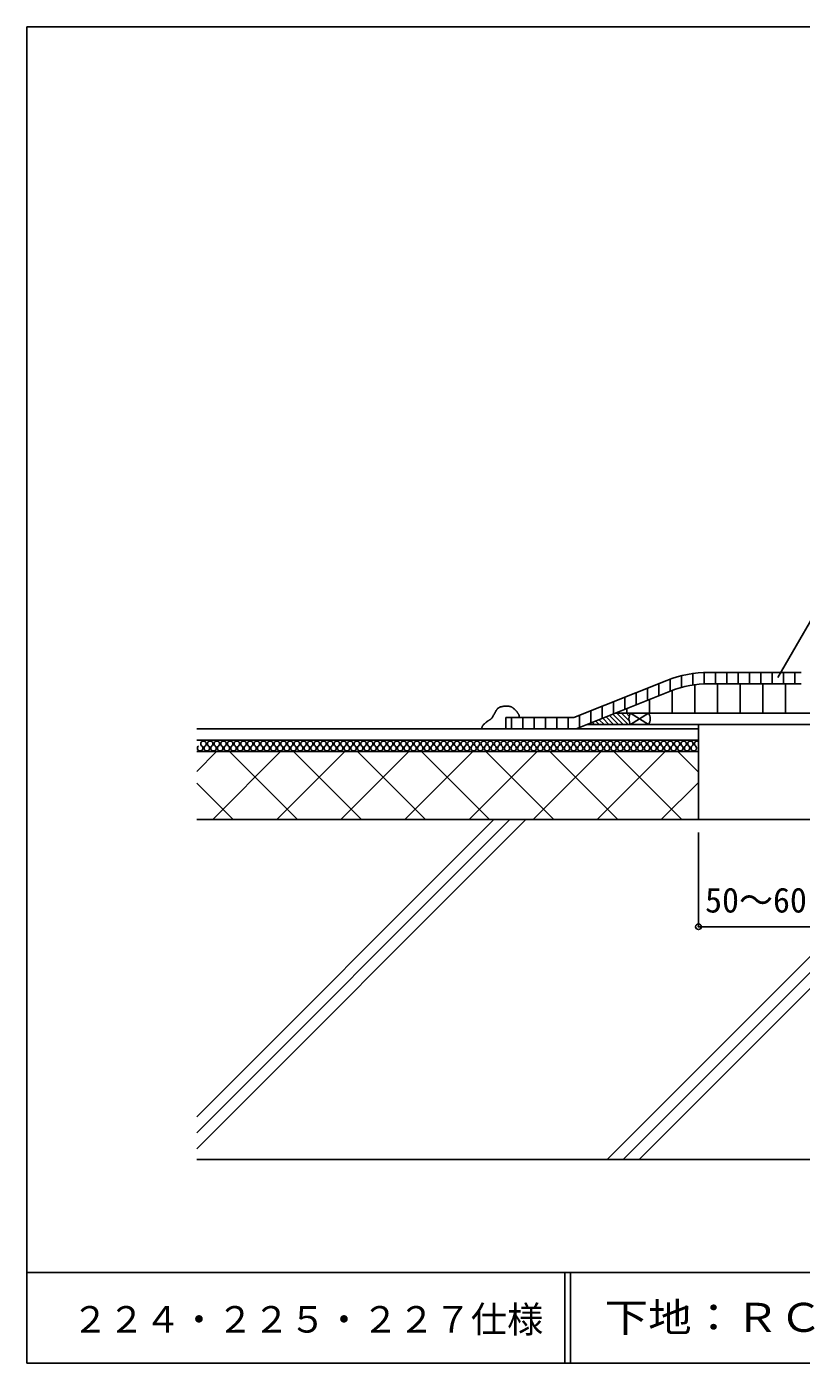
# Model space of a CAD drawing. Units: millimetres, scale not verified. Extents: x -351 to 449, y -606 to 624.
# Drawn here: x -351 to -9, y 34 to 624 of the extents above; entities that cross this region are included whole.
import ezdxf
from ezdxf.enums import TextEntityAlignment as Align

# ---------------------------------------------------------------- set-up
doc = ezdxf.new("R2010")
doc.units = ezdxf.units.MM
doc.header["$LTSCALE"] = 5
doc.header["$PDMODE"] = 32
doc.header["$PDSIZE"] = 2.5
for name, color, linetype in [('2-2_in line', 7, 'Continuous'), ('2-3', 3, 'Continuous'), ('2-4_out line', 2, 'Continuous'), ('2-8_drain他', 4, 'Continuous'), ('2-A_moji', 7, 'Continuous'), ('2-B_dim', 7, 'Continuous'), ('2-D_ハッチ他', 4, 'Continuous'), ('2-E_con他', 4, 'Continuous'), ('F-5', 6, 'Continuous'), ('F-7', 1, 'Continuous'), ('F-A', 7, 'Continuous')]:
    doc.layers.add(name, color=color, linetype=linetype)
doc.styles.add('HG丸ｺﾞｼｯｸM-PRO', font='')
doc.styles.add('ＭＳ ゴシック', font='')
doc.styles.get('HG丸ｺﾞｼｯｸM-PRO').set_extended_font_data('HG丸ｺﾞｼｯｸM-PRO')
doc.styles.get('ＭＳ ゴシック').set_extended_font_data('MS Gothic')

msp = doc.modelspace()

# ---------------------------------------------------------------- linework, layer by layer
at = {"layer": '2-2_in line'}
for p, q in [((-139.375, 313.912), (-54.375, 313.912)), ((-275.838, 308.912), (-54.375, 308.912)), ((-275.838, 303.912), (-54.375, 303.912)), ((-275.838, 273.912), (374.162, 273.912))]:
    msp.add_line(p, q, dxfattribs=at)
at = {"layer": '2-3'}
for p, q in [((-9.004, 338.912), (-29.375, 338.912)), ((-68.316, 335.336), (-109.375, 318.912)), ((-275.838, 123.912), (374.162, 123.912))]:
    msp.add_line(p, q, dxfattribs=at)
msp.add_lwpolyline([(-139.375, 313.912), (-139.375, 318.912), (-109.375, 318.912)], dxfattribs=at)
msp.add_arc((-49.746, 288.912), 50, 90, 111.80141, dxfattribs=at)
at = {"layer": '2-4_out line'}
msp.add_line((-275.838, 313.912), (-139.375, 313.912), dxfattribs=at)
at = {"layer": '2-8_drain他'}
for p, q in [((-61.895, 332.242), (-61.895, 337.414)), ((-56.895, 333.341), (-56.895, 338.399)), ((-51.895, 333.861), (-51.895, 338.866)), ((-46.895, 333.912), (-46.895, 338.912)), ((-41.895, 333.912), (-41.895, 338.912)), ((-36.895, 333.912), (-36.895, 338.912)), ((-31.895, 333.912), (-31.895, 338.912)), ((-26.895, 333.912), (-26.895, 338.912)), ((-21.895, 333.912), (-21.895, 338.912)), ((-16.895, 333.912), (-16.895, 338.912)), ((-11.895, 333.912), (-11.895, 338.912)), ((-76.895, 326.519), (-76.895, 331.905)), ((-71.895, 328.519), (-71.895, 333.905)), ((-66.895, 330.519), (-66.895, 335.88)), ((-65.997, 320.912), (-65.997, 330.876)), ((-55.997, 320.912), (-55.997, 333.476)), ((-45.997, 320.912), (-45.997, 333.912)), ((-35.997, 320.912), (-35.997, 333.912)), ((-25.997, 320.912), (-25.997, 333.912)), ((-15.997, 320.912), (-15.997, 333.912)), ((-91.895, 320.519), (-91.895, 325.905)), ((-86.895, 322.519), (-86.895, 327.905)), ((-81.895, 324.519), (-81.895, 329.905)), ((-75.997, 320.912), (-75.997, 326.879)), ((-136.895, 313.912), (-136.895, 318.912)), ((-131.895, 313.912), (-131.895, 318.912)), ((-126.895, 313.912), (-126.895, 318.912)), ((-121.895, 313.912), (-121.895, 318.912)), ((-116.895, 313.912), (-116.895, 318.912)), ((-111.895, 313.912), (-111.895, 318.912)), ((-106.895, 314.519), (-106.895, 319.905)), ((-101.895, 316.519), (-101.895, 321.905)), ((-96.895, 318.519), (-96.895, 323.905)), ((-85.997, 320.912), (-85.997, 322.879))]:
    msp.add_line(p, q, dxfattribs=at)
at = {"layer": '2-8_drain他', "color": 3}
msp.add_line((-49.746, 338.912), (-29.375, 338.912), dxfattribs=at)
at = {"layer": '2-8_drain他', "color": 7}
for p, q in [((-66.459, 330.694), (-108.412, 313.912)), ((-49.746, 333.912), (-29.375, 333.912)), ((-9.004, 333.912), (-29.375, 333.912)), ((-89.375, 320.912), (-89.375, 321.527)), ((-103.412, 315.912), (44.662, 315.912)), ((-54.375, 315.912), (-54.375, 273.912))]:
    msp.add_line(p, q, dxfattribs=at)
for points in [[(-144.049, 321.384), (-144.163, 321.171), (-144.275, 320.956), (-144.386, 320.741), (-144.497, 320.526), (-144.608, 320.309), (-144.673, 320.184), (-144.761, 320.015), (-144.918, 319.726), (-145.082, 319.441), (-145.257, 319.164), (-145.446, 318.898), (-145.651, 318.645), (-145.779, 318.505), (-145.825, 318.458), (-145.907, 318.379), (-145.991, 318.302), (-146.078, 318.228), (-146.167, 318.157), (-146.258, 318.089), (-146.312, 318.051), (-146.402, 317.992), (-146.56, 317.896), (-146.721, 317.804), (-146.884, 317.715), (-147.047, 317.626), (-147.208, 317.534), (-147.299, 317.479), (-147.392, 317.419), (-147.548, 317.312), (-147.7, 317.199), (-147.85, 317.082), (-147.997, 316.961), (-148.143, 316.839), (-148.228, 316.768), (-148.333, 316.678), (-148.515, 316.523), (-148.694, 316.366), (-148.869, 316.205), (-149.039, 316.038)], [(-137.773, 323.884), (-137.982, 323.924), (-138.193, 323.957), (-138.315, 323.974), (-138.464, 323.993), (-138.72, 324.02), (-138.977, 324.039), (-139.233, 324.048), (-139.488, 324.046), (-139.742, 324.032), (-139.888, 324.018), (-139.996, 324.004), (-140.18, 323.975), (-140.364, 323.941), (-140.548, 323.903), (-140.732, 323.863), (-140.917, 323.822), (-141.024, 323.799), (-141.147, 323.774), (-141.357, 323.731), (-141.567, 323.685), (-141.774, 323.632), (-141.977, 323.57), (-142.173, 323.494), (-142.284, 323.442), (-142.383, 323.389), (-142.548, 323.286), (-142.706, 323.169), (-142.857, 323.041), (-143, 322.904), (-143.136, 322.759), (-143.212, 322.672), (-143.296, 322.57), (-143.434, 322.388), (-143.564, 322.202), (-143.688, 322.012), (-143.805, 321.818), (-143.918, 321.622), (-143.982, 321.507), (-144.049, 321.384)], [(-133.378, 318.912), (-133.396, 319.043), (-133.43, 319.268), (-133.467, 319.492), (-133.512, 319.712), (-133.568, 319.929), (-133.637, 320.14), (-133.684, 320.26), (-133.725, 320.352), (-133.803, 320.508), (-133.891, 320.66), (-133.985, 320.809), (-134.085, 320.954), (-134.19, 321.096), (-134.252, 321.178), (-134.326, 321.273), (-134.457, 321.433), (-134.589, 321.591), (-134.725, 321.747), (-134.862, 321.9), (-135.001, 322.052), (-135.082, 322.139), (-135.168, 322.23), (-135.317, 322.386), (-135.469, 322.539), (-135.624, 322.689), (-135.783, 322.836), (-135.946, 322.977), (-136.043, 323.057), (-136.131, 323.125), (-136.286, 323.24), (-136.445, 323.348), (-136.608, 323.448), (-136.775, 323.541), (-136.947, 323.624), (-137.048, 323.668), (-137.162, 323.713), (-137.362, 323.78), (-137.566, 323.837), (-137.773, 323.884)], [(-90.912, 320.912), (30.625, 320.912), (30.625, 321.527)], [(-149.039, 316.038), (-149.203, 315.865), (-149.294, 315.761), (-149.346, 315.699), (-149.432, 315.589), (-149.514, 315.477), (-149.592, 315.361), (-149.665, 315.243), (-149.732, 315.121), (-149.768, 315.05), (-149.814, 314.948), (-149.886, 314.769), (-149.948, 314.587), (-150.002, 314.401), (-150.052, 314.212), (-150.097, 314.023), (-150.123, 313.912)]]:
    msp.add_lwpolyline(points, dxfattribs=at)
for centre, radius, start, end in [((-49.746, 288.912), 45, 90, 111.80141), ((-79.963, 318.412), 5.071, 150.46461, 209.53539), ((-80.788, 318.412), 5.071, 330.46461, 29.53539)]:
    msp.add_arc(centre, radius, start, end, dxfattribs=at)
at = {"layer": '2-A_moji'}
msp.add_line((-19.412, 336.597), (116.325, 571.701), dxfattribs=at)
at = {"layer": '2-B_dim'}
for q in [(-54.375, 268.166), (-4.375, 226.637)]:
    msp.add_line((-54.375, 226.637), q, dxfattribs=at)
at = {"layer": '2-B_dim', "color": 1}
msp.add_point((-54.375, 226.637), dxfattribs=at)
at = {"layer": '2-D_ハッチ他'}
for p, q in [((-93.932, 315.912), (-96.64, 318.621)), ((-91.81, 315.912), (-95.125, 319.227)), ((-89.689, 315.912), (-93.61, 319.833)), ((-87.568, 315.912), (-92.095, 320.439)), ((-85.446, 315.912), (-90.58, 321.046)), ((-84.96, 317.547), (-88.325, 320.912)), ((-84.893, 319.602), (-86.204, 320.912)), ((-76.375, 315.912), (-84.375, 320.912)), ((-84.375, 315.912), (-76.375, 320.912)), ((-102.417, 315.912), (-102.701, 316.197)), ((-100.296, 315.912), (-101.186, 316.803)), ((-98.174, 315.912), (-99.671, 317.409)), ((-96.053, 315.912), (-98.156, 318.015)), ((-275.838, 295.128), (-267.053, 303.912)), ((-268.769, 273.912), (-238.769, 303.912)), ((-261.408, 303.912), (-231.408, 273.912)), ((-240.485, 273.912), (-210.485, 303.912)), ((-233.124, 303.912), (-203.124, 273.912)), ((-212.201, 273.912), (-182.201, 303.912)), ((-204.84, 303.912), (-174.84, 273.912)), ((-183.916, 273.912), (-153.916, 303.912)), ((-176.555, 303.912), (-146.555, 273.912)), ((-155.632, 273.912), (-125.632, 303.912)), ((-148.271, 303.912), (-118.271, 273.912)), ((-127.348, 273.912), (-97.348, 303.912)), ((-119.987, 303.912), (-89.987, 273.912)), ((-99.064, 273.912), (-69.064, 303.912)), ((-91.702, 303.912), (-61.702, 273.912)), ((-63.418, 303.912), (-54.375, 294.87)), ((-275.838, 290.058), (-259.692, 273.912)), ((-70.779, 273.912), (-54.375, 290.316))]:
    msp.add_line(p, q, dxfattribs=at)
for centre, start, end in [((-272.836, 307.371), 307.52351, 232.47649), ((-269.892, 307.371), 307.52351, 232.47649), ((-266.948, 307.371), 307.52351, 232.47649), ((-264.004, 307.371), 307.52351, 232.47649), ((-261.06, 307.371), 307.52351, 232.47649), ((-258.116, 307.371), 307.52351, 232.47649), ((-255.173, 307.371), 307.52351, 232.47649), ((-252.229, 307.371), 307.52351, 232.47649), ((-249.285, 307.371), 307.52351, 232.47649), ((-246.341, 307.371), 307.52351, 232.47649), ((-243.397, 307.371), 307.52351, 232.47649), ((-240.453, 307.371), 307.52351, 232.47649), ((-237.509, 307.371), 307.52351, 232.47649), ((-234.565, 307.371), 307.52351, 232.47649), ((-231.621, 307.371), 307.52351, 232.47649), ((-228.677, 307.371), 307.52351, 232.47649), ((-225.733, 307.371), 307.52351, 232.47649), ((-222.789, 307.371), 307.52351, 232.47649), ((-219.845, 307.371), 307.52351, 232.47649), ((-216.902, 307.371), 307.52351, 232.47649), ((-213.958, 307.371), 307.52351, 232.47649), ((-211.014, 307.371), 307.52351, 232.47649), ((-208.07, 307.371), 307.52351, 232.47649), ((-205.126, 307.371), 307.52351, 232.47649), ((-202.182, 307.371), 307.52351, 232.47649), ((-199.238, 307.371), 307.52351, 232.47649), ((-196.294, 307.371), 307.52351, 232.47649), ((-193.35, 307.371), 307.52351, 232.47649), ((-190.406, 307.371), 307.52351, 232.47649), ((-187.462, 307.371), 307.52351, 232.47649), ((-184.518, 307.371), 307.52351, 232.47649), ((-181.575, 307.371), 307.52351, 232.47649), ((-178.631, 307.371), 307.52351, 232.47649), ((-175.687, 307.371), 307.52351, 232.47649), ((-172.743, 307.371), 307.52351, 232.47649), ((-169.799, 307.371), 307.52351, 232.47649), ((-166.855, 307.371), 307.52351, 232.47649), ((-163.911, 307.371), 307.52351, 232.47649), ((-160.967, 307.371), 307.52351, 232.47649), ((-158.023, 307.371), 307.52351, 232.47649), ((-155.079, 307.371), 307.52351, 232.47649), ((-152.135, 307.371), 307.52351, 232.47649), ((-149.191, 307.371), 307.52351, 232.47649), ((-146.247, 307.371), 307.52351, 232.47649), ((-143.304, 307.371), 307.52351, 232.47649), ((-140.36, 307.371), 307.52351, 232.47649), ((-137.416, 307.371), 307.52351, 232.47649), ((-134.472, 307.371), 307.52351, 232.47649), ((-131.528, 307.371), 307.52351, 232.47649), ((-128.584, 307.371), 307.52351, 232.47649), ((-125.64, 307.371), 307.52351, 232.47649), ((-122.696, 307.371), 307.52351, 232.47649), ((-119.752, 307.371), 307.52351, 232.47649), ((-116.808, 307.371), 307.52351, 232.47649), ((-113.864, 307.371), 307.52351, 232.47649), ((-110.92, 307.371), 307.52351, 232.47649), ((-107.977, 307.371), 307.52351, 232.47649), ((-105.033, 307.371), 307.52351, 232.47649), ((-102.089, 307.371), 307.52351, 232.47649), ((-99.145, 307.371), 307.52351, 232.47649), ((-96.201, 307.371), 307.52351, 232.47649), ((-93.257, 307.371), 307.52351, 232.47649), ((-90.313, 307.371), 307.52351, 232.47649), ((-87.369, 307.371), 307.52351, 232.47649), ((-84.425, 307.371), 307.52351, 232.47649), ((-81.481, 307.371), 307.52351, 232.47649), ((-78.537, 307.371), 307.52351, 232.47649), ((-75.593, 307.371), 307.52351, 232.47649), ((-72.649, 307.371), 307.52351, 232.47649), ((-69.706, 307.371), 307.52351, 232.47649), ((-66.762, 307.371), 307.52351, 232.47649), ((-63.818, 307.371), 307.52351, 232.47649), ((-60.874, 307.371), 307.52351, 232.47649), ((-57.93, 307.371), 307.52351, 232.47649), ((-54.986, 307.371), 59.6482, 232.47649), ((-274.308, 305.454), 127.52351, 52.47649), ((-271.364, 305.454), 127.52351, 52.47649), ((-268.42, 305.454), 127.52351, 52.47649), ((-265.476, 305.454), 127.52351, 52.47649), ((-262.532, 305.454), 127.52351, 52.47649), ((-259.588, 305.454), 127.52351, 52.47649), ((-256.644, 305.454), 127.52351, 52.47649), ((-253.701, 305.454), 127.52351, 52.47649), ((-250.757, 305.454), 127.52351, 52.47649), ((-247.813, 305.454), 127.52351, 52.47649), ((-244.869, 305.454), 127.52351, 52.47649), ((-241.925, 305.454), 127.52351, 52.47649), ((-238.981, 305.454), 127.52351, 52.47649), ((-236.037, 305.454), 127.52351, 52.47649), ((-233.093, 305.454), 127.52351, 52.47649), ((-230.149, 305.454), 127.52351, 52.47649), ((-227.205, 305.454), 127.52351, 52.47649), ((-224.261, 305.454), 127.52351, 52.47649), ((-221.317, 305.454), 127.52351, 52.47649), ((-218.374, 305.454), 127.52351, 52.47649), ((-215.43, 305.454), 127.52351, 52.47649), ((-212.486, 305.454), 127.52351, 52.47649), ((-209.542, 305.454), 127.52351, 52.47649), ((-206.598, 305.454), 127.52351, 52.47649), ((-203.654, 305.454), 127.52351, 52.47649), ((-200.71, 305.454), 127.52351, 52.47649), ((-197.766, 305.454), 127.52351, 52.47649), ((-194.822, 305.454), 127.52351, 52.47649), ((-191.878, 305.454), 127.52351, 52.47649), ((-188.934, 305.454), 127.52351, 52.47649), ((-185.99, 305.454), 127.52351, 52.47649), ((-183.046, 305.454), 127.52351, 52.47649), ((-180.103, 305.454), 127.52351, 52.47649), ((-177.159, 305.454), 127.52351, 52.47649), ((-174.215, 305.454), 127.52351, 52.47649), ((-171.271, 305.454), 127.52351, 52.47649), ((-168.327, 305.454), 127.52351, 52.47649), ((-165.383, 305.454), 127.52351, 52.47649), ((-162.439, 305.454), 127.52351, 52.47649), ((-159.495, 305.454), 127.52351, 52.47649), ((-156.551, 305.454), 127.52351, 52.47649), ((-153.607, 305.454), 127.52351, 52.47649), ((-150.663, 305.454), 127.52351, 52.47649), ((-147.719, 305.454), 127.52351, 52.47649), ((-144.776, 305.454), 127.52351, 52.47649), ((-141.832, 305.454), 127.52351, 52.47649), ((-138.888, 305.454), 127.52351, 52.47649), ((-135.944, 305.454), 127.52351, 52.47649), ((-133, 305.454), 127.52351, 52.47649), ((-130.056, 305.454), 127.52351, 52.47649), ((-127.112, 305.454), 127.52351, 52.47649), ((-124.168, 305.454), 127.52351, 52.47649), ((-121.224, 305.454), 127.52351, 52.47649), ((-118.28, 305.454), 127.52351, 52.47649), ((-115.336, 305.454), 127.52351, 52.47649), ((-112.392, 305.454), 127.52351, 52.47649), ((-109.448, 305.454), 127.52351, 52.47649), ((-106.505, 305.454), 127.52351, 52.47649), ((-103.561, 305.454), 127.52351, 52.47649), ((-100.617, 305.454), 127.52351, 52.47649), ((-97.673, 305.454), 127.52351, 52.47649), ((-94.729, 305.454), 127.52351, 52.47649), ((-91.785, 305.454), 127.52351, 52.47649), ((-88.841, 305.454), 127.52351, 52.47649), ((-85.897, 305.454), 127.52351, 52.47649), ((-82.953, 305.454), 127.52351, 52.47649), ((-80.009, 305.454), 127.52351, 52.47649), ((-77.065, 305.454), 127.52351, 52.47649), ((-74.121, 305.454), 127.52351, 52.47649), ((-71.178, 305.454), 127.52351, 52.47649), ((-68.234, 305.454), 127.52351, 52.47649), ((-65.29, 305.454), 127.52351, 52.47649), ((-62.346, 305.454), 127.52351, 52.47649), ((-59.402, 305.454), 127.52351, 52.47649), ((-56.458, 305.454), 127.52351, 52.47649)]:
    msp.add_arc(centre, 1.208, start, end, dxfattribs=at)
at = {"layer": '2-E_con他'}
for p, q in [((-275.838, 142.742), (-144.667, 273.912)), ((-275.838, 128.6), (-130.525, 273.912)), ((-275.838, 135.671), (-137.596, 273.912)), ((-94.667, 123.912), (55.333, 273.912)), ((-87.596, 123.912), (62.404, 273.912)), ((-80.525, 123.912), (69.475, 273.912))]:
    msp.add_line(p, q, dxfattribs=at)
at = {"layer": 'F-5'}
for p, q in [((-350.838, 73.912), (449.162, 73.912)), ((-113.338, 73.912), (-113.338, 33.912)), ((-110.838, 73.912), (-110.838, 33.912))]:
    msp.add_line(p, q, dxfattribs=at)
at = {"layer": 'F-7'}
for p, q in [((-350.838, 623.912), (449.162, 623.912)), ((-350.838, 623.912), (-350.838, 33.912)), ((-350.838, 33.912), (449.162, 33.912))]:
    msp.add_line(p, q, dxfattribs=at)

# ---------------------------------------------------------------- texts
at = {"layer": '2-B_dim', "style": 'ＭＳ ゴシック'}
msp.add_text('50～60', height=11, dxfattribs=at).set_placement((-51.457, 229.577), align=Align.BOTTOM_LEFT)
at = {"layer": 'F-A', "style": 'HG丸ｺﾞｼｯｸM-PRO'}
msp.add_text('２２４・２２５・２２７仕様', height=11.73, dxfattribs=at).set_placement((-330.838, 43.912), align=Align.BOTTOM_LEFT)
at = {"layer": 'F-A', "style": 'HG丸ｺﾞｼｯｸM-PRO', "width": 1.1}
msp.add_text('下地：ＲＣ', height=12.83, dxfattribs=at).set_placement((-95.838, 43.912), align=Align.BOTTOM_LEFT)

doc.saveas('drawing.dxf')
